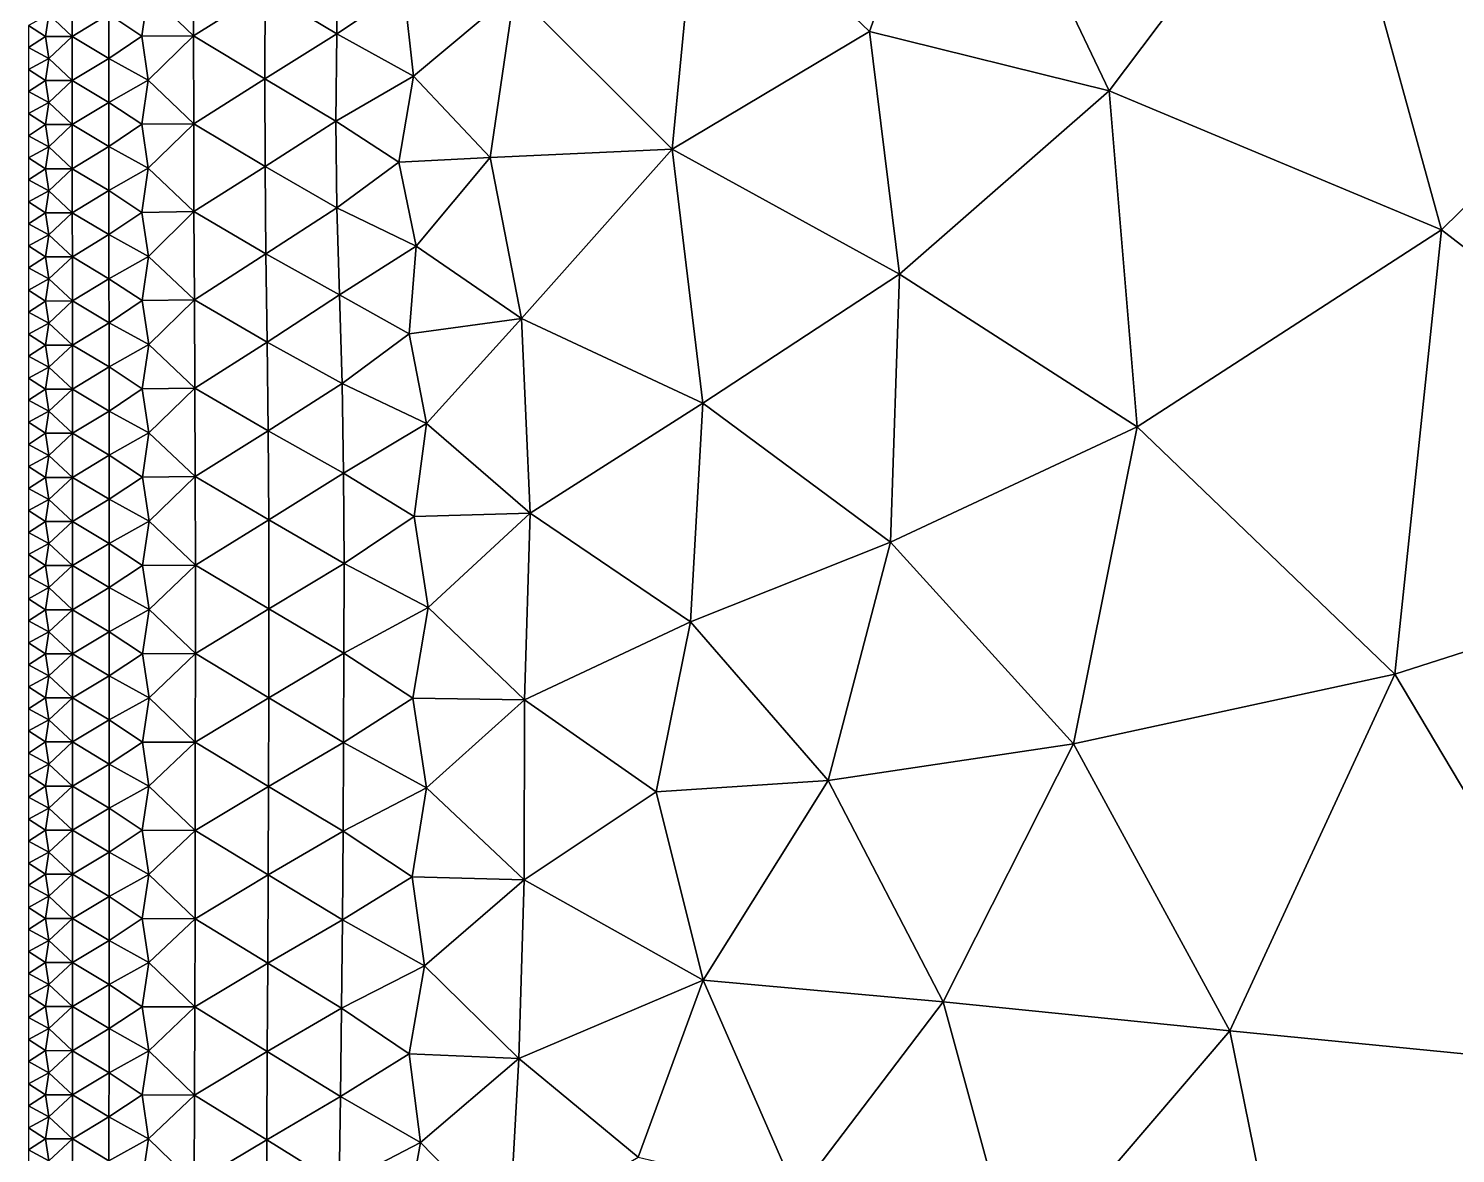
# Model space of a CAD drawing. Header units: metres. Extents: x 0 to 72, y -280 to 0.
# Drawn here: x 0.02 to 12.98, y -67.46 to -57.25 of the extents above; entities that cross this region are included whole.
import ezdxf

# ---------------------------------------------------------------- set-up
doc = ezdxf.new("R2010")
doc.units = ezdxf.units.M

msp = doc.modelspace()

# ---------------------------------------------------------------- linework, layer by layer
at = {"layer": 'layer', "color": 0}
for points in [[(7.66066, -57.2778), (8.48457, -54.9796), (6.11325, -55.7997)], [(9.83789, -57.8165), (8.48457, -54.9796), (7.66066, -57.2778)], [(11.7922, -55.2184), (8.48457, -54.9796), (9.83789, -57.8165)], [(12.8564, -59.0769), (11.7922, -55.2184), (9.83789, -57.8165)], [(12.8564, -59.0769), (16.4113, -55.5833), (11.7922, -55.2184)], [(16.4289, -61.832), (16.4113, -55.5833), (12.8564, -59.0769)], [(5.86869, -58.3451), (6.11325, -55.7997), (4.43491, -56.9142)], [(5.86869, -58.3451), (7.66066, -57.2778), (6.11325, -55.7997)], [(1.51945, -56.5144), (1.10694, -56.918), (1.51991, -57.3144)], [(1.51945, -56.5144), (1.51991, -57.3144), (2.16837, -56.9068)], [(2.82254, -56.4972), (2.16837, -56.9068), (2.81957, -57.297)], [(2.82254, -56.4972), (2.81957, -57.297), (3.42995, -56.8935)], [(2.16837, -56.9068), (1.51991, -57.3144), (2.16712, -57.705)], [(2.16837, -56.9068), (2.16712, -57.705), (2.81957, -57.297)], [(3.42995, -56.8935), (2.81957, -57.297), (3.51768, -57.6809)], [(3.42995, -56.8935), (3.51768, -57.6809), (4.43491, -56.9142)], [(0.41739, -56.9209), (0.203794, -57.1214), (0.417406, -57.3212)], [(0.41739, -56.9209), (0.417406, -57.3212), (0.749437, -57.12)], [(1.10694, -56.918), (0.749437, -57.12), (1.04805, -57.3187)], [(1.10694, -56.918), (1.04805, -57.3187), (1.51991, -57.3144)], [(4.43491, -56.9142), (3.51768, -57.6809), (4.21322, -58.4198)], [(4.43491, -56.9142), (4.21322, -58.4198), (5.86869, -58.3451)], [(0.203794, -57.1214), (0.02, -57.2218), (0.173347, -57.3216)], [(0.203794, -57.1214), (0.173347, -57.3216), (0.417406, -57.3212)], [(0.749437, -57.12), (0.417406, -57.3212), (0.749479, -57.5202)], [(0.749437, -57.12), (0.749479, -57.5202), (1.04805, -57.3187)], [(0.02, -57.2218), (0.02, -57.4219), (0.173347, -57.3216)], [(2.81957, -57.297), (2.16712, -57.705), (2.81226, -58.0894)], [(2.81957, -57.297), (2.81226, -58.0894), (3.51768, -57.6809)], [(7.93351, -59.4799), (7.66066, -57.2778), (5.86869, -58.3451)], [(9.83789, -57.8165), (7.66066, -57.2778), (7.93351, -59.4799)], [(0.173347, -57.3216), (0.02, -57.4219), (0.203802, -57.5217)], [(0.02, -57.4219), (0.02, -57.6221), (0.203802, -57.5217)], [(0.173347, -57.3216), (0.203802, -57.5217), (0.417406, -57.3212)], [(0.417406, -57.3212), (0.203802, -57.5217), (0.417432, -57.7214)], [(0.417406, -57.3212), (0.417432, -57.7214), (0.749479, -57.5202)], [(1.04805, -57.3187), (0.749479, -57.5202), (1.10713, -57.7181)], [(1.04805, -57.3187), (1.10713, -57.7181), (1.51991, -57.3144)], [(1.51991, -57.3144), (1.10713, -57.7181), (1.52032, -58.1135)], [(1.51991, -57.3144), (1.52032, -58.1135), (2.16712, -57.705)], [(0.203802, -57.5217), (0.02, -57.6221), (0.173356, -57.7219)], [(0.203802, -57.5217), (0.173356, -57.7219), (0.417432, -57.7214)], [(0.749479, -57.5202), (0.417432, -57.7214), (0.749555, -57.9204)], [(0.749479, -57.5202), (0.749555, -57.9204), (1.10713, -57.7181)], [(0.02, -57.6221), (0.02, -57.8223), (0.173356, -57.7219)], [(3.51768, -57.6809), (2.81226, -58.0894), (3.38333, -58.4617)], [(3.51768, -57.6809), (3.38333, -58.4617), (4.21322, -58.4198)], [(0.173356, -57.7219), (0.02, -57.8223), (0.20382, -57.922)], [(0.173356, -57.7219), (0.20382, -57.922), (0.417432, -57.7214)], [(0.417432, -57.7214), (0.20382, -57.922), (0.417489, -58.1217)], [(0.417432, -57.7214), (0.417489, -58.1217), (0.749555, -57.9204)], [(1.10713, -57.7181), (0.749555, -57.9204), (1.0483, -58.1188)], [(1.10713, -57.7181), (1.0483, -58.1188), (1.52032, -58.1135)], [(2.16712, -57.705), (1.52032, -58.1135), (2.16852, -58.5007)], [(2.16712, -57.705), (2.16852, -58.5007), (2.81226, -58.0894)], [(0.02, -57.8223), (0.02, -58.0224), (0.20382, -57.922)], [(0.20382, -57.922), (0.02, -58.0224), (0.173375, -58.1222)], [(0.20382, -57.922), (0.173375, -58.1222), (0.417489, -58.1217)], [(0.749555, -57.9204), (0.417489, -58.1217), (0.74974, -58.3205)], [(0.749555, -57.9204), (0.74974, -58.3205), (1.0483, -58.1188)], [(10.0918, -60.8646), (9.83789, -57.8165), (7.93351, -59.4799)], [(10.0918, -60.8646), (12.8564, -59.0769), (9.83789, -57.8165)], [(0.02, -58.0224), (0.02, -58.2226), (0.173375, -58.1222)], [(0.173375, -58.1222), (0.02, -58.2226), (0.203853, -58.3223)], [(0.173375, -58.1222), (0.203853, -58.3223), (0.417489, -58.1217)], [(0.417489, -58.1217), (0.203853, -58.3223), (0.417589, -58.5219)], [(0.417489, -58.1217), (0.417589, -58.5219), (0.74974, -58.3205)], [(1.0483, -58.1188), (0.74974, -58.3205), (1.10784, -58.518)], [(1.0483, -58.1188), (1.10784, -58.518), (1.52032, -58.1135)], [(1.52032, -58.1135), (1.10784, -58.518), (1.52264, -58.9122)], [(1.52032, -58.1135), (1.52264, -58.9122), (2.16852, -58.5007)], [(2.81226, -58.0894), (2.16852, -58.5007), (2.81989, -58.8767)], [(2.81226, -58.0894), (2.81989, -58.8767), (3.38333, -58.4617)], [(0.02, -58.2226), (0.02, -58.4227), (0.203853, -58.3223)], [(0.203853, -58.3223), (0.02, -58.4227), (0.173409, -58.5225)], [(0.203853, -58.3223), (0.173409, -58.5225), (0.417589, -58.5219)], [(0.74974, -58.3205), (0.417589, -58.5219), (0.750023, -58.7207)], [(0.74974, -58.3205), (0.750023, -58.7207), (1.10784, -58.518)], [(0.02, -58.4227), (0.02, -58.6229), (0.173409, -58.5225)], [(3.38333, -58.4617), (2.81989, -58.8767), (3.54016, -59.2253)], [(3.38333, -58.4617), (3.54016, -59.2253), (4.21322, -58.4198)], [(4.21322, -58.4198), (3.54016, -59.2253), (4.49722, -59.8815)], [(4.21322, -58.4198), (4.49722, -59.8815), (5.86869, -58.3451)], [(6.14506, -60.651), (5.86869, -58.3451), (4.49722, -59.8815)], [(7.93351, -59.4799), (5.86869, -58.3451), (6.14506, -60.651)], [(0.173409, -58.5225), (0.02, -58.6229), (0.203906, -58.7226)], [(0.173409, -58.5225), (0.203906, -58.7226), (0.417589, -58.5219)], [(0.417589, -58.5219), (0.203906, -58.7226), (0.417736, -58.9222)], [(0.417589, -58.5219), (0.417736, -58.9222), (0.750023, -58.7207)], [(1.10784, -58.518), (0.750023, -58.7207), (1.04933, -58.9187)], [(1.10784, -58.518), (1.04933, -58.9187), (1.52264, -58.9122)], [(2.16852, -58.5007), (1.52264, -58.9122), (2.17668, -59.2965)], [(2.16852, -58.5007), (2.17668, -59.2965), (2.81989, -58.8767)], [(0.02, -58.6229), (0.02, -58.8231), (0.203906, -58.7226)], [(0.203906, -58.7226), (0.02, -58.8231), (0.173457, -58.9228)], [(0.203906, -58.7226), (0.173457, -58.9228), (0.417736, -58.9222)], [(0.750023, -58.7207), (0.417736, -58.9222), (0.750443, -59.1208)], [(0.750023, -58.7207), (0.750443, -59.1208), (1.04933, -58.9187)], [(0.02, -58.8231), (0.02, -59.0232), (0.173457, -58.9228)], [(0.173457, -58.9228), (0.02, -59.0232), (0.203975, -59.1229)], [(0.173457, -58.9228), (0.203975, -59.1229), (0.417736, -58.9222)], [(0.417736, -58.9222), (0.203975, -59.1229), (0.417918, -59.3225)], [(0.417736, -58.9222), (0.417918, -59.3225), (0.750443, -59.1208)], [(1.04933, -58.9187), (0.750443, -59.1208), (1.10953, -59.3179)], [(1.04933, -58.9187), (1.10953, -59.3179), (1.52264, -58.9122)], [(1.52264, -58.9122), (1.10953, -59.3179), (1.52697, -59.7119)], [(1.52264, -58.9122), (1.52697, -59.7119), (2.17668, -59.2965)], [(2.81989, -58.8767), (2.17668, -59.2965), (2.84353, -59.6683)], [(2.81989, -58.8767), (2.84353, -59.6683), (3.54016, -59.2253)], [(0.02, -59.0232), (0.02, -59.2234), (0.203975, -59.1229)], [(12.4328, -63.11), (12.8564, -59.0769), (10.0918, -60.8646)], [(16.4289, -61.832), (12.8564, -59.0769), (12.4328, -63.11)], [(0.203975, -59.1229), (0.02, -59.2234), (0.173517, -59.3231)], [(0.02, -59.2234), (0.02, -59.4235), (0.173517, -59.3231)], [(0.203975, -59.1229), (0.173517, -59.3231), (0.417918, -59.3225)], [(0.750443, -59.1208), (0.417918, -59.3225), (0.750905, -59.5211)], [(0.750443, -59.1208), (0.750905, -59.5211), (1.10953, -59.3179)], [(3.54016, -59.2253), (2.84353, -59.6683), (3.47751, -60.0215)], [(3.54016, -59.2253), (3.47751, -60.0215), (4.49722, -59.8815)], [(0.173517, -59.3231), (0.02, -59.4235), (0.204054, -59.5232)], [(0.173517, -59.3231), (0.204054, -59.5232), (0.417918, -59.3225)], [(0.417918, -59.3225), (0.204054, -59.5232), (0.418117, -59.7228)], [(0.417918, -59.3225), (0.418117, -59.7228), (0.750905, -59.5211)], [(1.10953, -59.3179), (0.750905, -59.5211), (1.0511, -59.7191)], [(1.10953, -59.3179), (1.0511, -59.7191), (1.52697, -59.7119)], [(2.17668, -59.2965), (1.52697, -59.7119), (2.18861, -60.0963)], [(2.17668, -59.2965), (2.18861, -60.0963), (2.84353, -59.6683)], [(0.02, -59.4235), (0.02, -59.6237), (0.204054, -59.5232)], [(7.8494, -61.9129), (7.93351, -59.4799), (6.14506, -60.651)], [(7.8494, -61.9129), (10.0918, -60.8646), (7.93351, -59.4799)], [(0.204054, -59.5232), (0.02, -59.6237), (0.17358, -59.7235)], [(0.02, -59.6237), (0.02, -59.8239), (0.17358, -59.7235)], [(0.204054, -59.5232), (0.17358, -59.7235), (0.418117, -59.7228)], [(0.750905, -59.5211), (0.418117, -59.7228), (0.751428, -59.9215)], [(0.750905, -59.5211), (0.751428, -59.9215), (1.0511, -59.7191)], [(0.17358, -59.7235), (0.02, -59.8239), (0.204135, -59.9235)], [(0.17358, -59.7235), (0.204135, -59.9235), (0.418117, -59.7228)], [(0.418117, -59.7228), (0.204135, -59.9235), (0.418311, -60.1232)], [(0.418117, -59.7228), (0.418311, -60.1232), (0.751428, -59.9215)], [(1.0511, -59.7191), (0.751428, -59.9215), (1.11171, -60.1187)], [(1.0511, -59.7191), (1.11171, -60.1187), (1.52697, -59.7119)], [(1.52697, -59.7119), (1.11171, -60.1187), (1.53153, -60.5136)], [(1.52697, -59.7119), (1.53153, -60.5136), (2.18861, -60.0963)], [(2.84353, -59.6683), (2.18861, -60.0963), (2.86832, -60.4721)], [(2.84353, -59.6683), (2.86832, -60.4721), (3.47751, -60.0215)], [(0.02, -59.8239), (0.02, -60.024), (0.204135, -59.9235)], [(3.47751, -60.0215), (3.63638, -60.8357), (4.49722, -59.8815)], [(4.49722, -59.8815), (3.63638, -60.8357), (4.57592, -61.6499)], [(4.49722, -59.8815), (4.57592, -61.6499), (6.14506, -60.651)], [(0.204135, -59.9235), (0.02, -60.024), (0.173641, -60.1238)], [(0.204135, -59.9235), (0.173641, -60.1238), (0.418311, -60.1232)], [(0.751428, -59.9215), (0.418311, -60.1232), (0.75188, -60.3219)], [(0.751428, -59.9215), (0.75188, -60.3219), (1.11171, -60.1187)], [(0.02, -60.024), (0.02, -60.2242), (0.173641, -60.1238)], [(0.173641, -60.1238), (0.02, -60.2242), (0.204209, -60.3239)], [(0.173641, -60.1238), (0.204209, -60.3239), (0.418311, -60.1232)], [(0.418311, -60.1232), (0.204209, -60.3239), (0.41848, -60.5236)], [(0.418311, -60.1232), (0.41848, -60.5236), (0.75188, -60.3219)], [(1.11171, -60.1187), (0.75188, -60.3219), (1.05288, -60.5202)], [(1.11171, -60.1187), (1.05288, -60.5202), (1.53153, -60.5136)], [(2.18861, -60.0963), (1.53153, -60.5136), (2.19842, -60.9017)], [(2.18861, -60.0963), (2.19842, -60.9017), (2.86832, -60.4721)], [(3.47751, -60.0215), (2.86832, -60.4721), (3.63638, -60.8357)], [(0.02, -60.2242), (0.02, -60.4243), (0.204209, -60.3239)], [(0.204209, -60.3239), (0.02, -60.4243), (0.173694, -60.5242)], [(0.204209, -60.3239), (0.173694, -60.5242), (0.41848, -60.5236)], [(0.75188, -60.3219), (0.41848, -60.5236), (0.752297, -60.7225)], [(0.75188, -60.3219), (0.752297, -60.7225), (1.05288, -60.5202)], [(0.02, -60.4243), (0.02, -60.6245), (0.173694, -60.5242)], [(0.173694, -60.5242), (0.02, -60.6245), (0.20427, -60.7243)], [(0.173694, -60.5242), (0.20427, -60.7243), (0.41848, -60.5236)], [(0.41848, -60.5236), (0.20427, -60.7243), (0.418614, -60.924)], [(0.41848, -60.5236), (0.418614, -60.924), (0.752297, -60.7225)], [(1.05288, -60.5202), (0.752297, -60.7225), (1.11353, -60.9203)], [(1.05288, -60.5202), (1.11353, -60.9203), (1.53153, -60.5136)], [(1.53153, -60.5136), (1.11353, -60.9203), (1.53461, -61.3171)], [(1.53153, -60.5136), (1.53461, -61.3171), (2.19842, -60.9017)], [(2.86832, -60.4721), (2.19842, -60.9017), (2.88232, -61.2875)], [(2.86832, -60.4721), (2.88232, -61.2875), (3.63638, -60.8357)], [(0.02, -60.6245), (0.02, -60.8247), (0.20427, -60.7243)], [(6.0332, -62.6356), (6.14506, -60.651), (4.57592, -61.6499)], [(6.0332, -62.6356), (7.8494, -61.9129), (6.14506, -60.651)], [(0.20427, -60.7243), (0.02, -60.8247), (0.173735, -60.9245)], [(0.20427, -60.7243), (0.173735, -60.9245), (0.418614, -60.924)], [(0.752297, -60.7225), (0.418614, -60.924), (0.752578, -61.1231)], [(0.752297, -60.7225), (0.752578, -61.1231), (1.11353, -60.9203)], [(0.02, -60.8247), (0.02, -61.0248), (0.173735, -60.9245)], [(0.173735, -60.9245), (0.02, -61.0248), (0.204315, -61.1246)], [(0.173735, -60.9245), (0.204315, -61.1246), (0.418614, -60.924)], [(0.418614, -60.924), (0.204315, -61.1246), (0.418705, -61.3245)], [(0.418614, -60.924), (0.418705, -61.3245), (0.752578, -61.1231)], [(1.11353, -60.9203), (0.752578, -61.1231), (1.05403, -61.322)], [(1.11353, -60.9203), (1.05403, -61.322), (1.53461, -61.3171)], [(2.19842, -60.9017), (1.53461, -61.3171), (2.20331, -61.7106)], [(2.19842, -60.9017), (2.20331, -61.7106), (2.88232, -61.2875)], [(3.63638, -60.8357), (2.88232, -61.2875), (3.52412, -61.6805)], [(3.63638, -60.8357), (3.52412, -61.6805), (4.57592, -61.6499)], [(9.51317, -63.7446), (10.0918, -60.8646), (7.8494, -61.9129)], [(12.4328, -63.11), (10.0918, -60.8646), (9.51317, -63.7446)], [(0.02, -61.0248), (0.02, -61.225), (0.204315, -61.1246)], [(0.204315, -61.1246), (0.02, -61.225), (0.173762, -61.3249)], [(0.204315, -61.1246), (0.173762, -61.3249), (0.418705, -61.3245)], [(0.752578, -61.1231), (0.418705, -61.3245), (0.752784, -61.5238)], [(0.752578, -61.1231), (0.752784, -61.5238), (1.05403, -61.322)], [(0.02, -61.225), (0.02, -61.4251), (0.173762, -61.3249)], [(2.88232, -61.2875), (2.20331, -61.7106), (2.88664, -62.1063)], [(2.88232, -61.2875), (2.88664, -62.1063), (3.52412, -61.6805)], [(0.173762, -61.3249), (0.02, -61.4251), (0.204343, -61.525)], [(0.02, -61.4251), (0.02, -61.6253), (0.204343, -61.525)], [(0.173762, -61.3249), (0.204343, -61.525), (0.418705, -61.3245)], [(0.418705, -61.3245), (0.204343, -61.525), (0.418757, -61.7249)], [(0.418705, -61.3245), (0.418757, -61.7249), (0.752784, -61.5238)], [(1.05403, -61.322), (0.752784, -61.5238), (1.11448, -61.7225)], [(1.05403, -61.322), (1.11448, -61.7225), (1.53461, -61.3171)], [(1.53461, -61.3171), (1.11448, -61.7225), (1.53579, -62.1212)], [(1.53461, -61.3171), (1.53579, -62.1212), (2.20331, -61.7106)], [(0.204343, -61.525), (0.02, -61.6253), (0.173776, -61.7252)], [(0.204343, -61.525), (0.173776, -61.7252), (0.418757, -61.7249)], [(0.752784, -61.5238), (0.418757, -61.7249), (0.752873, -61.9245)], [(0.752784, -61.5238), (0.752873, -61.9245), (1.11448, -61.7225)], [(0.02, -61.6253), (0.02, -61.8255), (0.173776, -61.7252)], [(3.52412, -61.6805), (2.88664, -62.1063), (3.64914, -62.5068)], [(3.52412, -61.6805), (3.64914, -62.5068), (4.57592, -61.6499)], [(4.57592, -61.6499), (3.64914, -62.5068), (4.52466, -63.3458)], [(4.57592, -61.6499), (4.52466, -63.3458), (6.0332, -62.6356)], [(0.173776, -61.7252), (0.02, -61.8255), (0.204356, -61.9254)], [(0.02, -61.8255), (0.02, -62.0256), (0.204356, -61.9254)], [(0.173776, -61.7252), (0.204356, -61.9254), (0.418757, -61.7249)], [(0.418757, -61.7249), (0.204356, -61.9254), (0.418775, -62.1254)], [(0.418757, -61.7249), (0.418775, -62.1254), (0.752873, -61.9245)], [(1.11448, -61.7225), (0.752873, -61.9245), (1.05443, -62.1241)], [(1.11448, -61.7225), (1.05443, -62.1241), (1.53579, -62.1212)], [(2.20331, -61.7106), (1.53579, -62.1212), (2.20407, -62.5194)], [(2.20331, -61.7106), (2.20407, -62.5194), (2.88664, -62.1063)], [(14.5727, -66.7057), (16.4289, -61.832), (12.4328, -63.11)], [(0.204356, -61.9254), (0.02, -62.0256), (0.173781, -62.1256)], [(0.204356, -61.9254), (0.173781, -62.1256), (0.418775, -62.1254)], [(0.752873, -61.9245), (0.418775, -62.1254), (0.752899, -62.3252)], [(0.752873, -61.9245), (0.752899, -62.3252), (1.05443, -62.1241)], [(7.2856, -64.0776), (7.8494, -61.9129), (6.0332, -62.6356)], [(9.51317, -63.7446), (7.8494, -61.9129), (7.2856, -64.0776)], [(0.02, -62.0256), (0.02, -62.2258), (0.173781, -62.1256)], [(0.173781, -62.1256), (0.02, -62.2258), (0.204357, -62.3258)], [(0.173781, -62.1256), (0.204357, -62.3258), (0.418775, -62.1254)], [(0.418775, -62.1254), (0.204357, -62.3258), (0.418768, -62.5258)], [(0.418775, -62.1254), (0.418768, -62.5258), (0.752899, -62.3252)], [(1.05443, -62.1241), (0.752899, -62.3252), (1.11466, -62.5247)], [(1.05443, -62.1241), (1.11466, -62.5247), (1.53579, -62.1212)], [(1.53579, -62.1212), (1.11466, -62.5247), (1.53562, -62.9249)], [(1.53579, -62.1212), (1.53562, -62.9249), (2.20407, -62.5194)], [(2.88664, -62.1063), (2.20407, -62.5194), (2.88448, -62.9209)], [(2.88664, -62.1063), (2.88448, -62.9209), (3.64914, -62.5068)], [(0.02, -62.2258), (0.02, -62.4259), (0.204357, -62.3258)], [(0.204357, -62.3258), (0.02, -62.4259), (0.173777, -62.526)], [(0.204357, -62.3258), (0.173777, -62.526), (0.418768, -62.5258)], [(0.752899, -62.3252), (0.418768, -62.5258), (0.752864, -62.7258)], [(0.752899, -62.3252), (0.752864, -62.7258), (1.11466, -62.5247)], [(0.02, -62.4259), (0.02, -62.6261), (0.173777, -62.526)], [(0.173777, -62.526), (0.02, -62.6261), (0.20435, -62.7261)], [(0.173777, -62.526), (0.20435, -62.7261), (0.418768, -62.5258)], [(0.418768, -62.5258), (0.20435, -62.7261), (0.418745, -62.9263)], [(0.418768, -62.5258), (0.418745, -62.9263), (0.752864, -62.7258)], [(1.11466, -62.5247), (0.752864, -62.7258), (1.05432, -62.9259)], [(1.11466, -62.5247), (1.05432, -62.9259), (1.53562, -62.9249)], [(2.20407, -62.5194), (1.53562, -62.9249), (2.20266, -63.3263)], [(2.20407, -62.5194), (2.20266, -63.3263), (2.88448, -62.9209)], [(3.64914, -62.5068), (2.88448, -62.9209), (3.51257, -63.3298)], [(3.64914, -62.5068), (3.51257, -63.3298), (4.52466, -63.3458)], [(0.02, -62.6261), (0.02, -62.8263), (0.20435, -62.7261)], [(0.20435, -62.7261), (0.02, -62.8263), (0.173769, -62.9263)], [(0.20435, -62.7261), (0.173769, -62.9263), (0.418745, -62.9263)], [(0.752864, -62.7258), (0.418745, -62.9263), (0.752793, -63.1264)], [(0.752864, -62.7258), (0.752793, -63.1264), (1.05432, -62.9259)], [(6.0332, -62.6356), (4.52466, -63.3458), (5.7206, -64.1807)], [(7.2856, -64.0776), (6.0332, -62.6356), (5.7206, -64.1807)], [(0.02, -62.8263), (0.02, -63.0264), (0.173769, -62.9263)], [(0.173769, -62.9263), (0.02, -63.0264), (0.204338, -63.1265)], [(0.173769, -62.9263), (0.204338, -63.1265), (0.418745, -62.9263)], [(0.418745, -62.9263), (0.204338, -63.1265), (0.41871, -63.3267)], [(0.418745, -62.9263), (0.41871, -63.3267), (0.752793, -63.1264)], [(1.05432, -62.9259), (0.752793, -63.1264), (1.11439, -63.3266)], [(1.05432, -62.9259), (1.11439, -63.3266), (1.53562, -62.9249)], [(1.53562, -62.9249), (1.11439, -63.3266), (1.53483, -63.7277)], [(1.53562, -62.9249), (1.53483, -63.7277), (2.20266, -63.3263)], [(2.88448, -62.9209), (2.20266, -63.3263), (2.88076, -63.7315)], [(2.88448, -62.9209), (2.88076, -63.7315), (3.51257, -63.3298)], [(0.02, -63.0264), (0.02, -63.2266), (0.204338, -63.1265)], [(0.204338, -63.1265), (0.02, -63.2266), (0.173758, -63.3267)], [(0.204338, -63.1265), (0.173758, -63.3267), (0.41871, -63.3267)], [(0.752793, -63.1264), (0.41871, -63.3267), (0.752702, -63.5269)], [(0.752793, -63.1264), (0.752702, -63.5269), (1.11439, -63.3266)], [(10.933, -66.3494), (12.4328, -63.11), (9.51317, -63.7446)], [(14.5727, -66.7057), (12.4328, -63.11), (10.933, -66.3494)], [(0.02, -63.2266), (0.02, -63.4267), (0.173758, -63.3267)], [(0.173758, -63.3267), (0.02, -63.4267), (0.204322, -63.5268)], [(0.173758, -63.3267), (0.204322, -63.5268), (0.41871, -63.3267)], [(0.41871, -63.3267), (0.204322, -63.5268), (0.418668, -63.7271)], [(0.41871, -63.3267), (0.418668, -63.7271), (0.752702, -63.5269)], [(1.11439, -63.3266), (0.752702, -63.5269), (1.05398, -63.7273)], [(1.11439, -63.3266), (1.05398, -63.7273), (1.53483, -63.7277)], [(2.20266, -63.3263), (1.53483, -63.7277), (2.20062, -64.131)], [(2.20266, -63.3263), (2.20062, -64.131), (2.88076, -63.7315)], [(3.51257, -63.3298), (2.88076, -63.7315), (3.63505, -64.1444)], [(3.51257, -63.3298), (3.63505, -64.1444), (4.52466, -63.3458)], [(4.52466, -63.3458), (3.63505, -64.1444), (4.52215, -64.9785)], [(4.52466, -63.3458), (4.52215, -64.9785), (5.7206, -64.1807)], [(0.02, -63.4267), (0.02, -63.6269), (0.204322, -63.5268)], [(0.204322, -63.5268), (0.02, -63.6269), (0.173744, -63.727)], [(0.02, -63.6269), (0.02, -63.8271), (0.173744, -63.727)], [(0.204322, -63.5268), (0.173744, -63.727), (0.418668, -63.7271)], [(0.752702, -63.5269), (0.418668, -63.7271), (0.752588, -63.9274)], [(0.752702, -63.5269), (0.752588, -63.9274), (1.05398, -63.7273)], [(0.173744, -63.727), (0.02, -63.8271), (0.204303, -63.9272)], [(0.173744, -63.727), (0.204303, -63.9272), (0.418668, -63.7271)], [(0.418668, -63.7271), (0.204303, -63.9272), (0.41862, -64.1274)], [(0.418668, -63.7271), (0.41862, -64.1274), (0.752588, -63.9274)], [(1.05398, -63.7273), (0.752588, -63.9274), (1.11392, -64.128)], [(1.05398, -63.7273), (1.11392, -64.128), (1.53483, -63.7277)], [(1.53483, -63.7277), (1.11392, -64.128), (1.53375, -64.5297)], [(1.53483, -63.7277), (1.53375, -64.5297), (2.20062, -64.131)], [(2.88076, -63.7315), (2.20062, -64.131), (2.87736, -64.5379)], [(2.88076, -63.7315), (2.87736, -64.5379), (3.63505, -64.1444)], [(8.33, -66.0871), (9.51317, -63.7446), (7.2856, -64.0776)], [(10.933, -66.3494), (9.51317, -63.7446), (8.33, -66.0871)], [(0.02, -63.8271), (0.02, -64.0272), (0.204303, -63.9272)], [(0.204303, -63.9272), (0.02, -64.0272), (0.173729, -64.1273)], [(0.02, -64.0272), (0.02, -64.2274), (0.173729, -64.1273)], [(0.204303, -63.9272), (0.173729, -64.1273), (0.41862, -64.1274)], [(0.752588, -63.9274), (0.41862, -64.1274), (0.752467, -64.3278)], [(0.752588, -63.9274), (0.752467, -64.3278), (1.11392, -64.128)], [(0.173729, -64.1273), (0.02, -64.2274), (0.204282, -64.3275)], [(0.173729, -64.1273), (0.204282, -64.3275), (0.41862, -64.1274)], [(0.41862, -64.1274), (0.204282, -64.3275), (0.418565, -64.5278)], [(0.41862, -64.1274), (0.418565, -64.5278), (0.752467, -64.3278)], [(1.11392, -64.128), (0.752467, -64.3278), (1.05352, -64.5284)], [(1.11392, -64.128), (1.05352, -64.5284), (1.53375, -64.5297)], [(2.20062, -64.131), (1.53375, -64.5297), (2.19804, -64.934)], [(2.20062, -64.131), (2.19804, -64.934), (2.87736, -64.5379)], [(3.63505, -64.1444), (2.87736, -64.5379), (3.50375, -64.95)], [(3.63505, -64.1444), (3.50375, -64.95), (4.52215, -64.9785)], [(6.14739, -65.8895), (7.2856, -64.0776), (5.7206, -64.1807)], [(8.33, -66.0871), (7.2856, -64.0776), (6.14739, -65.8895)], [(0.02, -64.2274), (0.02, -64.4275), (0.204282, -64.3275)], [(5.7206, -64.1807), (4.52215, -64.9785), (6.14739, -65.8895)], [(0.204282, -64.3275), (0.02, -64.4275), (0.173711, -64.5277)], [(0.204282, -64.3275), (0.173711, -64.5277), (0.418565, -64.5278)], [(0.752467, -64.3278), (0.418565, -64.5278), (0.752315, -64.7282)], [(0.752467, -64.3278), (0.752315, -64.7282), (1.05352, -64.5284)], [(0.02, -64.4275), (0.02, -64.6277), (0.173711, -64.5277)], [(0.173711, -64.5277), (0.02, -64.6277), (0.204257, -64.7279)], [(0.173711, -64.5277), (0.204257, -64.7279), (0.418565, -64.5278)], [(0.418565, -64.5278), (0.204257, -64.7279), (0.418501, -64.9281)], [(0.418565, -64.5278), (0.418501, -64.9281), (0.752315, -64.7282)], [(1.05352, -64.5284), (0.752315, -64.7282), (1.11329, -64.9291)], [(1.05352, -64.5284), (1.11329, -64.9291), (1.53375, -64.5297)], [(1.53375, -64.5297), (1.11329, -64.9291), (1.53228, -65.3311)], [(1.53375, -64.5297), (1.53228, -65.3311), (2.19804, -64.934)], [(2.87736, -64.5379), (2.19804, -64.934), (2.87214, -65.3423)], [(2.87736, -64.5379), (2.87214, -65.3423), (3.50375, -64.95)], [(0.02, -64.6277), (0.02, -64.8279), (0.204257, -64.7279)], [(0.204257, -64.7279), (0.02, -64.8279), (0.17369, -64.928)], [(0.204257, -64.7279), (0.17369, -64.928), (0.418501, -64.9281)], [(0.752315, -64.7282), (0.418501, -64.9281), (0.752153, -65.1286)], [(0.752315, -64.7282), (0.752153, -65.1286), (1.11329, -64.9291)], [(0.02, -64.8279), (0.02, -65.028), (0.17369, -64.928)], [(0.17369, -64.928), (0.02, -65.028), (0.204229, -65.1282)], [(0.17369, -64.928), (0.204229, -65.1282), (0.418501, -64.9281)], [(0.418501, -64.9281), (0.204229, -65.1282), (0.418426, -65.3285)], [(0.418501, -64.9281), (0.418426, -65.3285), (0.752153, -65.1286)], [(1.11329, -64.9291), (0.752153, -65.1286), (1.05291, -65.3293)], [(1.11329, -64.9291), (1.05291, -65.3293), (1.53228, -65.3311)], [(2.19804, -64.934), (1.53228, -65.3311), (2.19434, -65.7361)], [(2.19804, -64.934), (2.19434, -65.7361), (2.87214, -65.3423)], [(0.02, -65.028), (0.02, -65.2282), (0.204229, -65.1282)], [(3.50375, -64.95), (2.87214, -65.3423), (3.61853, -65.76)], [(3.50375, -64.95), (3.61853, -65.76), (4.52215, -64.9785)], [(4.52215, -64.9785), (3.61853, -65.76), (4.47532, -66.6008)], [(4.52215, -64.9785), (4.47532, -66.6008), (6.14739, -65.8895)], [(0.204229, -65.1282), (0.02, -65.2282), (0.173666, -65.3283)], [(0.204229, -65.1282), (0.173666, -65.3283), (0.418426, -65.3285)], [(0.752153, -65.1286), (0.418426, -65.3285), (0.751948, -65.529)], [(0.752153, -65.1286), (0.751948, -65.529), (1.05291, -65.3293)], [(0.02, -65.2282), (0.02, -65.4283), (0.173666, -65.3283)], [(0.173666, -65.3283), (0.02, -65.4283), (0.204195, -65.5285)], [(0.173666, -65.3283), (0.204195, -65.5285), (0.418426, -65.3285)], [(0.418426, -65.3285), (0.204195, -65.5285), (0.41834, -65.7288)], [(0.418426, -65.3285), (0.41834, -65.7288), (0.751948, -65.529)], [(1.05291, -65.3293), (0.751948, -65.529), (1.11245, -65.73)], [(1.05291, -65.3293), (1.11245, -65.73), (1.53228, -65.3311)], [(1.53228, -65.3311), (1.11245, -65.73), (1.53031, -66.1321)], [(1.53228, -65.3311), (1.53031, -66.1321), (2.19434, -65.7361)], [(0.02, -65.4283), (0.02, -65.6285), (0.204195, -65.5285)], [(2.87214, -65.3423), (2.19434, -65.7361), (2.86434, -66.1449)], [(2.87214, -65.3423), (2.86434, -66.1449), (3.61853, -65.76)], [(0.204195, -65.5285), (0.02, -65.6285), (0.173639, -65.7287)], [(0.204195, -65.5285), (0.173639, -65.7287), (0.41834, -65.7288)], [(0.751948, -65.529), (0.41834, -65.7288), (0.751734, -65.9293)], [(0.751948, -65.529), (0.751734, -65.9293), (1.11245, -65.73)], [(0.02, -65.6285), (0.02, -65.8287), (0.173639, -65.7287)], [(0.173639, -65.7287), (0.02, -65.8287), (0.204158, -65.9288)], [(0.02, -65.8287), (0.02, -66.0288), (0.204158, -65.9288)], [(0.173639, -65.7287), (0.204158, -65.9288), (0.41834, -65.7288)], [(0.41834, -65.7288), (0.204158, -65.9288), (0.418245, -66.1291)], [(0.41834, -65.7288), (0.418245, -66.1291), (0.751734, -65.9293)], [(1.11245, -65.73), (0.751734, -65.9293), (1.0521, -66.1301)], [(1.11245, -65.73), (1.0521, -66.1301), (1.53031, -66.1321)], [(2.19434, -65.7361), (1.53031, -66.1321), (2.18931, -66.5373)], [(2.19434, -65.7361), (2.18931, -66.5373), (2.86434, -66.1449)], [(3.61853, -65.76), (2.86434, -66.1449), (3.47847, -66.5592)], [(3.61853, -65.76), (3.47847, -66.5592), (4.47532, -66.6008)], [(0.204158, -65.9288), (0.02, -66.0288), (0.173608, -66.129)], [(0.204158, -65.9288), (0.173608, -66.129), (0.418245, -66.1291)], [(0.751734, -65.9293), (0.418245, -66.1291), (0.751476, -66.3297)], [(0.751734, -65.9293), (0.751476, -66.3297), (1.0521, -66.1301)], [(6.14739, -65.8895), (4.47532, -66.6008), (5.55785, -67.4953)], [(6.99944, -67.8362), (6.14739, -65.8895), (5.55785, -67.4953)], [(6.99944, -67.8362), (8.33, -66.0871), (6.14739, -65.8895)], [(0.02, -66.0288), (0.02, -66.229), (0.173608, -66.129)], [(9.01392, -68.5914), (8.33, -66.0871), (6.99944, -67.8362)], [(10.933, -66.3494), (8.33, -66.0871), (9.01392, -68.5914)], [(0.173608, -66.129), (0.02, -66.229), (0.204117, -66.3292)], [(0.02, -66.229), (0.02, -66.4291), (0.204117, -66.3292)], [(0.173608, -66.129), (0.204117, -66.3292), (0.418245, -66.1291)], [(0.418245, -66.1291), (0.204117, -66.3292), (0.418142, -66.5295)], [(0.418245, -66.1291), (0.418142, -66.5295), (0.751476, -66.3297)], [(1.0521, -66.1301), (0.751476, -66.3297), (1.11137, -66.5307)], [(1.0521, -66.1301), (1.11137, -66.5307), (1.53031, -66.1321)], [(1.53031, -66.1321), (1.11137, -66.5307), (1.52792, -66.9328)], [(1.53031, -66.1321), (1.52792, -66.9328), (2.18931, -66.5373)], [(2.86434, -66.1449), (2.18931, -66.5373), (2.85353, -66.9461)], [(2.86434, -66.1449), (2.85353, -66.9461), (3.47847, -66.5592)], [(0.204117, -66.3292), (0.02, -66.4291), (0.173575, -66.5293)], [(0.204117, -66.3292), (0.173575, -66.5293), (0.418142, -66.5295)], [(0.751476, -66.3297), (0.418142, -66.5295), (0.751225, -66.73)], [(0.751476, -66.3297), (0.751225, -66.73), (1.11137, -66.5307)], [(11.6329, -69.7958), (10.933, -66.3494), (9.01392, -68.5914)], [(14.5727, -66.7057), (10.933, -66.3494), (11.6329, -69.7958)], [(0.02, -66.4291), (0.02, -66.6293), (0.173575, -66.5293)], [(0.173575, -66.5293), (0.02, -66.6293), (0.204074, -66.7295)], [(0.02, -66.6293), (0.02, -66.8295), (0.204074, -66.7295)], [(0.173575, -66.5293), (0.204074, -66.7295), (0.418142, -66.5295)], [(0.418142, -66.5295), (0.204074, -66.7295), (0.418036, -66.9298)], [(0.418142, -66.5295), (0.418036, -66.9298), (0.751225, -66.73)], [(1.11137, -66.5307), (0.751225, -66.73), (1.05113, -66.9307)], [(1.11137, -66.5307), (1.05113, -66.9307), (1.52792, -66.9328)], [(2.18931, -66.5373), (1.52792, -66.9328), (2.18352, -67.3379)], [(2.18931, -66.5373), (2.18352, -67.3379), (2.85353, -66.9461)], [(3.47847, -66.5592), (2.85353, -66.9461), (3.57958, -67.3636)], [(3.47847, -66.5592), (3.57958, -67.3636), (4.47532, -66.6008)], [(4.47532, -66.6008), (3.57958, -67.3636), (4.38545, -68.1899)], [(4.47532, -66.6008), (4.38545, -68.1899), (5.55785, -67.4953)], [(0.204074, -66.7295), (0.02, -66.8295), (0.173541, -66.9296)], [(0.204074, -66.7295), (0.173541, -66.9296), (0.418036, -66.9298)], [(0.751225, -66.73), (0.418036, -66.9298), (0.750944, -67.1303)], [(0.751225, -66.73), (0.750944, -67.1303), (1.05113, -66.9307)], [(15.1466, -71.8788), (14.5727, -66.7057), (11.6329, -69.7958)], [(0.02, -66.8295), (0.02, -67.0296), (0.173541, -66.9296)], [(0.173541, -66.9296), (0.02, -67.0296), (0.20403, -67.1298)], [(0.173541, -66.9296), (0.20403, -67.1298), (0.418036, -66.9298)], [(0.418036, -66.9298), (0.20403, -67.1298), (0.417929, -67.3301)], [(0.418036, -66.9298), (0.417929, -67.3301), (0.750944, -67.1303)], [(1.05113, -66.9307), (0.750944, -67.1303), (1.11019, -67.3313)], [(1.05113, -66.9307), (1.11019, -67.3313), (1.52792, -66.9328)], [(1.52792, -66.9328), (1.11019, -67.3313), (1.52544, -67.7334)], [(1.52792, -66.9328), (1.52544, -67.7334), (2.18352, -67.3379)], [(2.85353, -66.9461), (2.18352, -67.3379), (2.84237, -67.7461)], [(2.85353, -66.9461), (2.84237, -67.7461), (3.57958, -67.3636)], [(0.02, -67.0296), (0.02, -67.2298), (0.20403, -67.1298)], [(0.20403, -67.1298), (0.02, -67.2298), (0.173508, -67.3299)], [(0.20403, -67.1298), (0.173508, -67.3299), (0.417929, -67.3301)], [(0.750944, -67.1303), (0.417929, -67.3301), (0.750693, -67.5306)], [(0.750944, -67.1303), (0.750693, -67.5306), (1.11019, -67.3313)], [(0.02, -67.2298), (0.02, -67.4299), (0.173508, -67.3299)], [(0.173508, -67.3299), (0.02, -67.4299), (0.203987, -67.5301)], [(0.173508, -67.3299), (0.203987, -67.5301), (0.417929, -67.3301)], [(0.417929, -67.3301), (0.203987, -67.5301), (0.417827, -67.7304)], [(0.417929, -67.3301), (0.417827, -67.7304), (0.750693, -67.5306)], [(1.11019, -67.3313), (0.750693, -67.5306), (1.05015, -67.7314)], [(1.11019, -67.3313), (1.05015, -67.7314), (1.52544, -67.7334)], [(2.18352, -67.3379), (1.52544, -67.7334), (2.17798, -68.1382)], [(2.18352, -67.3379), (2.17798, -68.1382), (2.84237, -67.7461)], [(3.57958, -67.3636), (2.84237, -67.7461), (3.4391, -68.1574)], [(3.57958, -67.3636), (3.4391, -68.1574), (4.38545, -68.1899)], [(0.02, -67.4299), (0.02, -67.6301), (0.203987, -67.5301)]]:
    msp.add_3dface(points, dxfattribs=at)

doc.saveas('drawing.dxf')
